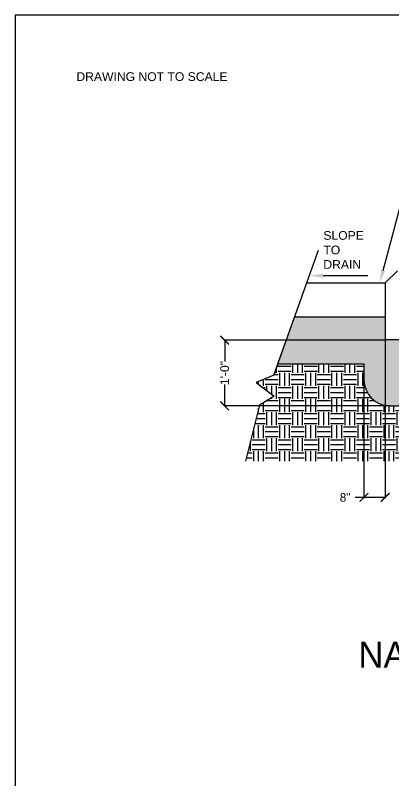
# Model space of a CAD drawing. Header units: inches. Extents: x 0 to 21.9, y 0 to 8.2.
# Drawn here: x -0.04 to 1.794, y 4.477 to 8.185 of the extents above; entities that cross this region are included whole.
import ezdxf
from ezdxf import colors
from ezdxf.entities.mleader import LeaderData, LeaderLine
from ezdxf.math import Vec2, Vec3

# ---------------------------------------------------------------- set-up
doc = ezdxf.new("R2010")
doc.units = ezdxf.units.IN
doc.header["$LTSCALE"] = 0.25
doc.header["$MEASUREMENT"] = 0
doc.layers.add('detail', color=7, linetype='Continuous')
doc.styles.add('Annotative', font='arial.ttf')
doc.styles.get("Standard").update_dxf_attribs({"font": 'bgothl.ttf'})
doc.dimstyles.new('Copy of Standard', dxfattribs={"dimtxt": 2, "dimasz": 2, "dimexe": 0.18, "dimexo": 0.0625, "dimgap": 0.09, "dimtad": 0, "dimdec": 4, "dimzin": 0, "dimdsep": 46, "dimlunit": 4, "dimtxsty": 'Standard', "dimblk": 'ARCHTICK', "dimcen": 0.09, "dimadec": 0, "dimazin": 0, "dimtfac": 1, "dimtdec": 4, "dimtofl": 0, "dimtmove": 0, "dimatfit": 3, "dimfxl": 1, "dimtolj": 1, "dimtzin": 0, "dimarcsym": 0})

# ---------------------------------------------------------------- blocks, each defined once
blk = doc.blocks.new('_ArchTick')
at = {"color": 0, "linetype": 'ByBlock', "const_width": 0.15}
blk.add_lwpolyline([(-0.5, -0.5), (0.5, 0.5)], dxfattribs=at)
blk = doc.blocks.new('*D18')
at = {"color": 0, "lineweight": -2, "transparency": 16777216}
for p, q in [((1.7526, 6.6111), (1.7526, 5.8457)), ((1.65, 6.4956), (1.65, 5.8457)), ((1.65, 5.8495), (1.6079, 5.8495)), ((1.7526, 5.8495), (1.65, 5.8495))]:
    blk.add_line(p, q, dxfattribs=at)
at = {"layer": 'Defpoints', "color": 0, "transparency": 16777216}
for p in [(1.7526, 6.6124), (1.65, 6.4969), (1.65, 5.8495)]:
    blk.add_point(p, dxfattribs=at)
at = {"color": 0, "lineweight": -2, "transparency": 16777216, "xscale": 0.04214501527345906, "yscale": 0.04214501527345906, "zscale": 0.04214501527345906, "rotation": 180}
blk.add_blockref('_ArchTick', (1.65, 5.8495), dxfattribs=at)
at = {"color": 0, "lineweight": -2, "transparency": 16777216, "xscale": 0.04214501527345906, "yscale": 0.04214501527345906, "zscale": 0.04214501527345906}
blk.add_blockref('_ArchTick', (1.7526, 5.8495), dxfattribs=at)
at = {"color": 0, "transparency": 16777216, "insert": (1.5508, 5.8495), "char_height": 0.04215, "attachment_point": 5}
blk.add_mtext('\\A1; 8"  ', dxfattribs=at)
blk = doc.blocks.new('*D19')
at = {"color": 0, "lineweight": -2, "transparency": 16777216}
for p, q in [((1.7513, 6.6111), (0.971, 6.6111)), ((0.9748, 6.6111), (0.9748, 6.5078)), ((0.9748, 6.2927), (0.9748, 6.396)), ((1.7752, 6.2927), (0.971, 6.2927))]:
    blk.add_line(p, q, dxfattribs=at)
at = {"layer": 'Defpoints', "color": 0, "transparency": 16777216}
for p in [(1.7526, 6.6111), (0.9748, 6.2927), (1.7765, 6.2927)]:
    blk.add_point(p, dxfattribs=at)
at = {"color": 0, "lineweight": -2, "transparency": 16777216, "xscale": 0.04214501527345906, "yscale": 0.04214501527345906, "zscale": 0.04214501527345906}
for p, rotation in [((0.9748, 6.6111), 90), ((0.9748, 6.2927), 270)]:
    blk.add_blockref('_ArchTick', p, dxfattribs=dict(at, rotation=rotation))
at = {"color": 0, "transparency": 16777216, "insert": (0.9748, 6.4519), "char_height": 0.04215, "attachment_point": 5, "rotation": 90, "style": 'Annotative'}
blk.add_mtext('\\A1;1\'-0"', dxfattribs=at)

msp = doc.modelspace()

# ---------------------------------------------------------------- hatches: boundary and pattern name
h = msp.add_hatch()
h.set_pattern_fill('GRAVEL', color=251, scale=3)
h.set_pattern_definition([(228.0127875, (-3876.5462814, 339.996338), (-0.5057401832815, -0.5689577061917), [0.0085050327, -0.8419997538]), (184.96974073, (-3876.551971, 339.9900164), (0.7586102749223, 0.0632175229102), [0.0145949031, -1.4448949472]), (132.51044708, (-3876.566511, 339.988752), (0.632175229102, -0.695392752012), [0.0102910541, -1.0188156599]), (267.27368901, (-3876.591166, 339.9729477), (0.0632175229102, 1.2643504582038), [0.0132907256, -1.3157815823]), (292.83365418, (-3876.591798, 339.959672), (-0.316087614551, 0.7586102749223), [0.0130326084, -1.2902300133]), (357.27368901, (-3876.5867406, 339.9476606), (-1.2643504582038, 0.0632175229102), [0.0132907256, -1.3157815823]), (37.69424047, (-3876.573465, 339.9470285), (-0.8218277978325, -0.6321752291019), [0.0175763047, -1.7400527437]), (72.255328375, (-3876.559557, 339.9577755), (0.4425226603713, 1.3907855040241), [0.0165938412, -1.6427908746]), (121.429565615, (-3876.5544997, 339.9735798), (-0.5057401832815, 0.8218277978325), [0.0133357365, -1.3202393703]), (175.23635831, (-3876.5614536, 339.984959), (0.695392752012, -0.06321752291), [0.0152248025, -0.7460149787]), (222.3974378, (-3876.5766258, 339.9862233), (-0.7586102749223, -0.6953927520121), [0.0196889711, -1.9492095908]), (138.81407483, (-3876.5285805, 339.9723155), (-0.442522660371, 0.379305137461), [0.0067200859, -0.6652914006]), (171.46923439, (-3876.533638, 339.9767407), (0.8218277978325, -0.1264350458204), [0.0127849222, -1.2657103566]), (225, (-3876.54628, 339.978637), (-7e-18, -0.0632175229), [0.0089402853, -0.080462793]), (203.19859051, (-3876.550707, 339.986223), (0.316087614551, 0.12643504582), [0.0048145201, -0.4766357907]), (291.8014095, (-3876.555132, 339.984327), (-0.06321752291, 0.18965256873), [0.0068087169, -0.3336280627]), (30.96375653, (-3876.552603, 339.978005), (0.18965256873, 0.12643504582), [0.0110585781, -0.3575597569]), (161.5650512, (-3876.54312, 339.983695), (0.12643504582, -0.06321752291), [0.0079964477, -0.1919149127]), (16.38954033, (-3876.591798, 339.9843268), (0.632175229102, 0.1896525687306), [0.0112021451, -1.109015215]), (70.34617594, (-3876.581051, 339.9874877), (-0.252870091641, -0.6953927520123), [0.0093979802, -0.9303980614]), (293.19859051, (-3876.5431205, 339.996338), (-0.12643504582, 0.316087614551), [0.009628977, -0.4718213338]), (343.61045967, (-3876.5393275, 339.9874877), (-0.632175229102, 0.1896525687306), [0.0112021451, -1.109015215]), (339.44395478, (-3876.591798, 339.945132), (-0.316087614551, 0.12643504582), [0.0108026103, -0.5293281422]), (294.77514057, (-3876.5816832, 339.941339), (-0.316087614551, 0.695392752012), [0.0090513585, -0.8960858226]), (66.80140949, (-3876.542488, 339.933121), (0.12643504582, 0.316087614551), [0.009628977, -0.4718213338]), (17.35402464, (-3876.5386953, 339.941971), (-0.8218277978325, -0.2528700916408), [0.0105972166, -1.0491215725]), (69.44395478, (-3876.573465, 339.9331206), (-0.12643504582, -0.316087614551), [0.0054013052, -0.5347294474]), (101.30993247, (-3876.546281, 339.93312), (-0.06321752291, 0.25287009164), [0.0032234615, -0.3191239214]), (165.96375653, (-3876.546914, 339.936281), (0.18965256873, -0.06321752291), [0.0130326084, -0.2476199159]), (186.00900596, (-3876.559557, 339.9394424), (0.632175229102, 0.0632175229102), [0.0120777078, -1.1956913716]), (303.69006753, (-3876.552603, 339.972315), (-0.06321752291, 0.12643504582), [0.0091173576, -0.2188166628]), (353.15722659, (-3876.5475458, 339.9647294), (1.0746978894732, -0.1264350458204), [0.015917793, -1.5758587613]), (60.9453959, (-3876.5317414, 339.962833), (-0.252870091641, -0.442522660371), [0.0065086233, -0.644355611]), (90, (-3876.52858, 339.96852), (-0.0632175229, 0.0632175229), [0.0037930514, -0.0594244715]), (120.25643716, (-3876.5608214, 339.941339), (0.252870091641, -0.4425226603713), [0.0087824312, -0.869463465]), (48.0127875, (-3876.5652467, 339.948925), (0.5057401832815, 0.5689577061917), [0.0170100653, -0.8334947211]), (0, (-3876.55387, 339.96157), (0.0632175229, 0.0632175229), [0.016436556, -0.046780967]), (325.30484647, (-3876.537431, 339.9615685), (0.632175229102, -0.4425226603713), [0.0099955754, -0.9895612267]), (254.0546041, (-3876.529213, 339.955879), (-0.06321752291, -0.25287009164), [0.0092045978, -0.4510259159]), (207.645975364, (-3876.5317414, 339.9470285), (-1.2011329352936, -0.6321752291019), [0.0149866621, -1.4836820218]), (175.42607874, (-3876.545017, 339.9400745), (-0.8218277978324, 0.0632175229102), [0.0158548915, -1.569632517])])
edge = h.paths.add_edge_path()
edge.add_line((2.184738, 6.6124089), (1.7525984, 6.6124089))
edge.add_line((1.7525984, 6.6124089), (1.7525984, 6.7225113))
edge.add_line((1.7525984, 6.7225113), (1.3139083, 6.7225113))
edge.add_line((1.3139083, 6.7225113), (1.2330288, 6.4968778))
edge.add_line((1.2330288, 6.4968778), (1.6500425, 6.4968778))
edge.add_line((1.6500425, 6.4968778), (1.6500425, 6.4191508))
edge.add_arc((1.7764776, 6.4191508), 0.126435, 180, 270)
edge.add_line((1.7764776, 6.2927158), (2.3856155, 6.2927158))
edge.add_arc((2.3856155, 6.4191508), 0.126435, 199.1337618, 270, ccw=False)
edge.add_line((2.2661652, 6.3777086), (2.184738, 6.6124089))
h.paths.add_polyline_path([(1.8646518, 6.4508675), (1.8646518, 6.6124089), (1.9242539, 6.6124089), (1.9242539, 6.4508675), (1.8944529, 6.4210665)], flags=16)
h = msp.add_hatch()
h.set_pattern_fill('EARTH', color=22, scale=12)
h.set_pattern_definition([(0, (-3876.5918, 339.93312), (0.0632175229, 0.0632175229), [0.063217523, -0.063217523]), (0, (-3876.5918, 339.95683), (0.0632175229, 0.0632175229), [0.063217523, -0.063217523]), (0, (-3876.5918, 339.980534), (0.0632175229, 0.0632175229), [0.063217523, -0.063217523]), (90, (-3876.583896, 339.988436), (-0.0632175229, 0.0632175229), [0.063217523, -0.063217523]), (90, (-3876.56019, 339.988436), (-0.0632175229, 0.0632175229), [0.063217523, -0.063217523]), (90, (-3876.53648, 339.988436), (-0.0632175229, 0.0632175229), [0.063217523, -0.063217523])])
edge = h.paths.add_edge_path()
edge.add_line((1.2330288, 6.4968778), (1.2135048, 6.4424105))
edge.add_line((1.2135048, 6.4424105), (1.1270969, 6.4065901))
edge.add_line((1.1270969, 6.4065901), (1.2150681, 6.3397772))
edge.add_line((1.2150681, 6.3397772), (1.1429224, 6.2958205))
edge.add_line((1.1429224, 6.2958205), (1.0760688, 6.0250482))
edge.add_line((1.0760688, 6.0250482), (2.1867893, 6.0250482))
edge.add_line((2.1867893, 6.0250482), (2.1867893, 5.926237))
edge.add_line((2.1867893, 5.926237), (2.3743535, 5.926237))
edge.add_line((2.3743535, 5.926237), (2.3743535, 5.7049635))
edge.add_line((2.3743535, 5.7049635), (2.6478872, 5.7049635))
edge.add_line((2.6478872, 5.7049635), (2.6478872, 5.6216608))
edge.add_line((2.6478872, 5.6216608), (2.7989809, 5.6216608))
edge.add_line((2.7989809, 5.6216608), (2.7989809, 5.7596308))
edge.add_line((2.7989809, 5.7596308), (2.9813381, 5.7596308))
edge.add_line((2.9813381, 5.7596308), (2.9813381, 6.1768948))
edge.add_line((2.9813381, 6.1768948), (3.0520175, 6.1768948))
edge.add_line((3.0520175, 6.1768948), (3.0813802, 6.2958205))
edge.add_line((3.0813802, 6.2958205), (3.1535258, 6.3397772))
edge.add_line((3.1535258, 6.3397772), (3.0655547, 6.4065901))
edge.add_line((3.0655547, 6.4065901), (3.1519626, 6.4424105))
edge.add_line((3.1519626, 6.4424105), (3.0456295, 6.4424105))
edge.add_arc((3.0456295, 6.3159754), 0.126435, 90, 180)
edge.add_line((2.9191945, 6.3159754), (2.9191945, 5.8922133))
edge.add_line((2.9191945, 5.8922133), (2.5511247, 5.8922133))
edge.add_line((2.5511247, 5.8922133), (2.5511247, 6.1662807))
edge.add_arc((2.4246896, 6.1662807), 0.126435, 0, 90)
edge.add_line((2.4246896, 6.2927158), (2.3856155, 6.2927158))
edge.add_line((2.3856155, 6.2927158), (1.7764776, 6.2927158))
edge.add_arc((1.7764776, 6.4191508), 0.126435, 180, 270, ccw=False)
edge.add_line((1.6500425, 6.4191508), (1.6500425, 6.4968778))
edge.add_line((1.6500425, 6.4968778), (1.2330288, 6.4968778))

# ---------------------------------------------------------------- linework, layer by layer
at = {"color": 7, "lineweight": 30}
for p, q in [((1.2135048, 6.4424105), (1.4304407, 7.0476081)), ((1.2135048, 6.4424105), (1.1270969, 6.4065901)), ((1.1270969, 6.4065901), (1.2150681, 6.3397772)), ((1.2150681, 6.3397772), (1.1429224, 6.2958205)), ((1.1429224, 6.2958205), (1.0760688, 6.0250482))]:
    msp.add_line(p, q, dxfattribs=at)
at = {"color": 7}
for p, q in [((1.7525984, 6.8881808), (1.8119986, 6.947581)), ((1.3732933, 6.8881808), (1.7525984, 6.8881808)), ((1.7525984, 6.8881808), (1.7525984, 6.6124089)), ((1.2330288, 6.4968778), (1.3139083, 6.7225113)), ((1.7525984, 6.7225113), (1.3139083, 6.7225113)), ((1.7525984, 6.7225113), (1.7525984, 6.6124089)), ((2.184738, 6.6124089), (1.7525984, 6.6124089)), ((1.2330288, 6.4968778), (1.2135048, 6.4424105)), ((1.2135048, 6.4424105), (1.1270969, 6.4065901)), ((1.1270969, 6.4065901), (1.2150681, 6.3397772)), ((1.2150681, 6.3397772), (1.1429224, 6.2958205)), ((1.1429224, 6.2958205), (1.0760688, 6.0250482))]:
    msp.add_line(p, q, dxfattribs=at)
at = {"lineweight": 30}
msp.add_lwpolyline([(10.6562877, 8.1849139), (-0.0401623, 8.1849139), (-0.0401623, -0.042387), (10.6562877, -0.042387)], close=True, dxfattribs=at)
at = {"color": 7}
msp.add_lwpolyline([(1.2330288, 6.4968778), (1.6500425, 6.4968778), (1.6500425, 6.4191508, 0.414213562), (1.7764776, 6.2927158), (2.3856155, 6.2927158)], format="xyb", dxfattribs=at)
at = {"layer": 'detail', "color": 7, "linetype": 'Continuous'}
msp.add_lwpolyline([(-0.0401623, -0.042387), (10.6562877, -0.042387), (10.6562877, 8.1849139), (-0.0401623, 8.1849139)], close=True, dxfattribs=at)

# ---------------------------------------------------------------- texts
at = {"color": 7, "attachment_point": 1, "style": 'Annotative'}
for s, width, insert, char_height in [('DRAWING NOT TO SCALE', 1.085080476, (0.2560255, 7.9090803), 0.042145015), ('SLOPE\\PTO DRAIN', 0.241927047, (1.4532584, 7.1396517), 0.04214502)]:
    msp.add_mtext_dynamic_manual_height_columns(s, width=width, gutter_width=0.2107251, heights=[0], dxfattribs=dict(at, insert=insert, char_height=char_height))
at = {"color": 7, "insert": (1.6227328, 5.1507843), "char_height": 0.126435046, "attachment_point": 1}
msp.add_mtext_dynamic_manual_height_columns('NAILER BOARD', width=1.352057542, gutter_width=0.2107251, heights=[0], dxfattribs=at)

# ---------------------------------------------------------------- dimensions: what is measured, and where the dimension line sits
at = {"color": 7}
dim = msp.add_linear_dim(base=(0.9748271, 6.2927158), p1=(1.7525984, 6.6110919), p2=(1.7764776, 6.2927158), angle=90, text='1\'-0"', dimstyle='Copy of Standard', override={"dimscale": 0.021073, "dimlfac": 47.455197, "dimtxsty": 'Annotative'}, dxfattribs=at)
dim.commit()
dim.dimension.update_dxf_attribs({"geometry": '*D19', "text_midpoint": (0.9748271, 6.4519038)})
dim = msp.add_linear_dim(base=(1.6500425, 5.849463), p1=(1.7525984, 6.6124089), p2=(1.6500425, 6.4968778), text=' 8"  ', dimstyle='Copy of Standard', override={"dimscale": 0.021073, "dimlfac": 47.455197}, dxfattribs=at)
dim.commit()
dim.dimension.update_dxf_attribs({"geometry": '*D18', "text_midpoint": (1.5507978, 5.849463)})

# ---------------------------------------------------------------- leaders
ml = msp.add_multileader_mtext('Standard', dxfattribs=at)
ml.set_content('MATERIAL VARIES,\\PSEE PLAN', color=7, style='Annotative')
ml.set_leader_properties()
ml.build(insert=Vec2(0, 0))
ml.multileader.update_dxf_attribs({"dogleg_length": 0.36, "arrow_head_size": 0.0632175})
ctx = ml.context
ctx.base_point, ctx.char_height, ctx.arrow_head_size, ctx.landing_gap_size, ctx.plane_origin = Vec3(1.9079247, 7.5393668), 0.042145015, 0.0632175, 0.0018965, Vec3(1.7263575, 6.8881808)
notes = []
notes.append((ctx, [(0, (1, 1, 0), (1.9003386, 7.5393668), (1, 0), 0.0075861, [(0, [(1.7263575, 6.8881808)], 0, [])])]))
ctx.mtext.insert, ctx.mtext.flow_direction = Vec3(1.9098212, 7.5607987), 5
ml = msp.add_multileader_mtext('Standard', dxfattribs=at)
ml.set_content('', color=7)
ml.set_leader_properties()
ml.build(insert=Vec2(0, 0))
ml.multileader.update_dxf_attribs({"dogleg_length": 0.36, "arrow_head_size": 0.0632175})
ctx = ml.context
ctx.base_point, ctx.char_height, ctx.arrow_head_size, ctx.landing_gap_size, ctx.plane_origin = Vec3(1.6687468, 6.9238835), 0.0632175, 0.0632175, 0.0018965, Vec3(1.3884855, 6.9238835)
notes.append((ctx, [(0, (1, 1, 0), (1.6611607, 6.9238835), (1, 0), 0.0075861, [(0, [(1.3884855, 6.9238835)], 0, [])])]))
ctx.mtext.insert, ctx.mtext.flow_direction = Vec3(1.6706433, 6.9554923), 5
for ctx, leaders in notes:
    for number, flags, end, landing, length, lines in leaders:
        leader = LeaderData()
        leader.index, (leader.has_last_leader_line, leader.has_dogleg_vector, leader.attachment_direction) = number, flags
        leader.last_leader_point, leader.dogleg_vector, leader.dogleg_length = Vec3(end), Vec3(landing), length
        for number, points, colour, breaks in lines:
            line = LeaderLine()
            line.index, line.vertices, line.color, line.breaks = number, Vec3.list(points), colors.encode_raw_color(colour), breaks
            leader.lines.append(line)
        ctx.leaders.append(leader)

doc.saveas('drawing.dxf')
